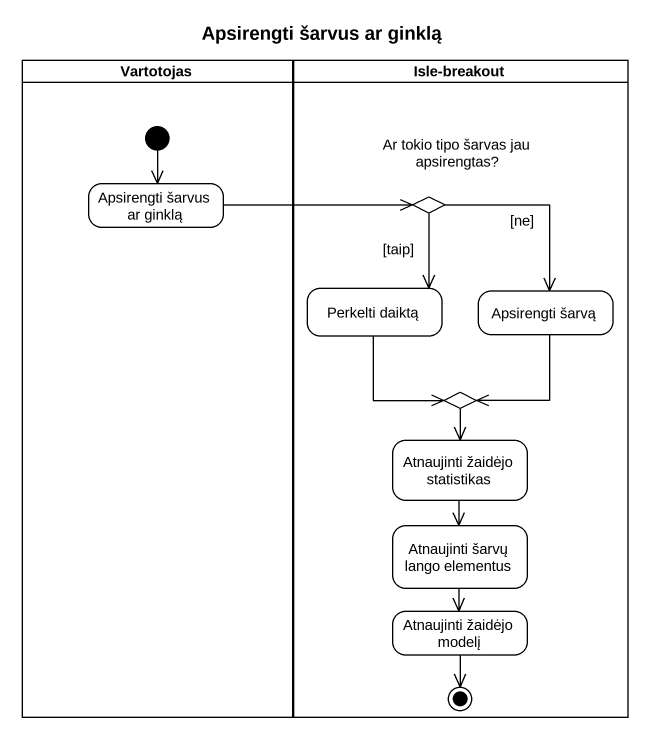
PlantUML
@startuml
title Apsirengti šarvus ar ginklą
hide empty description
state Vartotojas <<partition>> {
  state "Apsirengti šarvus ar ginklą" as Apsirengti_šarvus_ar_ginklą
  [*] --> Apsirengti_šarvus_ar_ginklą
}
state "Isle-breakout" as Isle_breakout <<partition>> {
  state "Ar tokio tipo šarvas jau apsirengtas?" as Ar_tokio_tipo_šarvas_jau <<choice>>
  state "Perkelti daiktą" as Perkelti_daiktą
  state "Apsirengti šarvą" as Apsirengti_šarvą
  state choice1 <<choice>>
  state "Atnaujinti žaidėjo statistikas" as Atnaujinti_žaidėjo
  state "Atnaujinti šarvų lango elementus" as Atnaujinti_šarvų_lango
  state "Atnaujinti žaidėjo modelį" as Atnaujinti_žaidėjo_modelį
  Atnaujinti_žaidėjo_modelį --> [*]
}
Apsirengti_šarvus_ar_ginklą -right-> Ar_tokio_tipo_šarvas_jau
Ar_tokio_tipo_šarvas_jau --> Perkelti_daiktą : [taip]
Ar_tokio_tipo_šarvas_jau --> Apsirengti_šarvą : [ne]
Perkelti_daiktą --> choice1
Apsirengti_šarvą --> choice1
choice1 --> Atnaujinti_žaidėjo
Atnaujinti_žaidėjo --> Atnaujinti_šarvų_lango
Atnaujinti_šarvų_lango --> Atnaujinti_žaidėjo_modelį
@enduml
